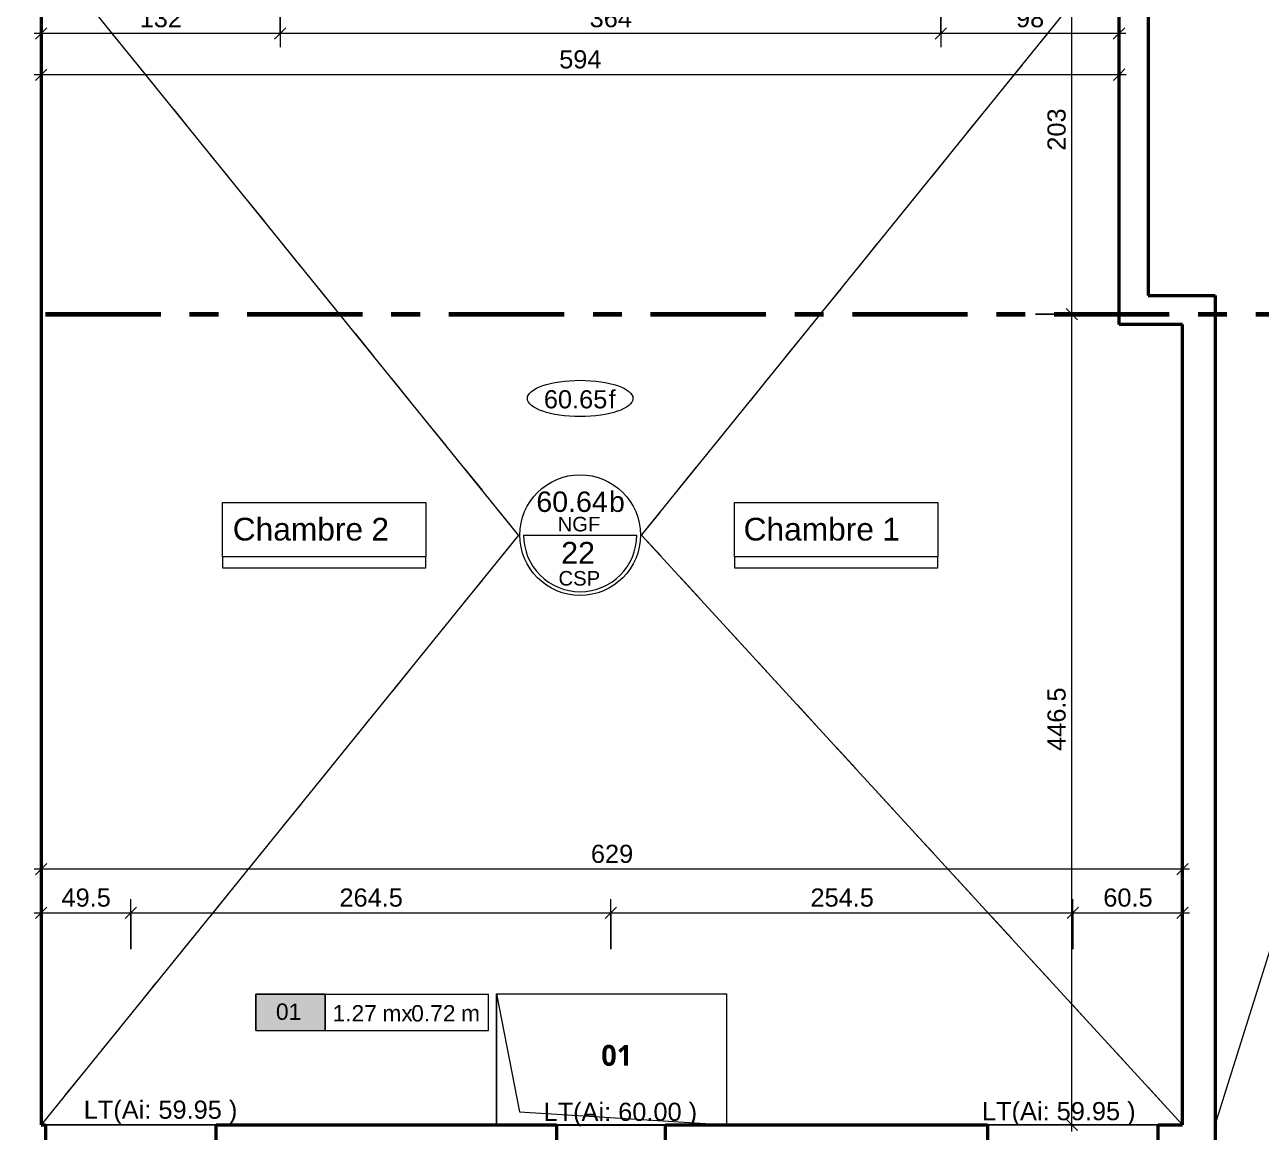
# Model space of a CAD drawing. Header units: metres. Extents: x 399 to 3028, y -427 to 863.
# Drawn here: x 452.44 to 459.25, y -417.14 to -411.04 of the extents above; entities that cross this region are included whole.
import ezdxf

# ---------------------------------------------------------------- set-up
doc = ezdxf.new("R2010")
doc.units = ezdxf.units.M
doc.linetypes.add('Ligne de quadrillage', pattern=[1.11125, 0.635, -0.15875, 0.15875, -0.15875])
doc.linetypes.add('Tiret', pattern=[0.3175, 0.15875, -0.15875])
for name, color, linetype, lineweight in [('02-Gaines numerotées_Stylo_No__83', 7, 'Continuous', 18), ('A-ANNO-DIMS', 211, 'Continuous', 9), ('A-ANNO-DIMS-50', 211, 'Continuous', 9), ('A-DETL', 90, 'Continuous', 18), ('A-DETL-GENF', 92, 'Continuous', 18), ('A-FLOR', 192, 'Continuous', 18), ('A-GENM', 13, 'Continuous', 18), ('A-GENM-IDEN', 13, 'Continuous', 18), ('A-WALL', 113, 'Continuous', 18), ('G-ANNO-DIMS', 111, 'Continuous', 9), ('G-ANNO-TEXT', 231, 'Continuous', 9), ('R_1 - Openings_dwg', 8, 'Continuous', 18), ('S-FLOR-SYMB', 171, 'Continuous', 9), ('S-GRID', 1, 'Continuous', 9)]:
    doc.layers.add(name, color=color, linetype=linetype, lineweight=lineweight)
doc.styles.add('Arial', font='arial.ttf', dxfattribs={"height": 0.1})
doc.styles.add('Arial_10', font='arial.ttf', dxfattribs={"height": 0.12})
doc.styles.add('Arial_11', font='arial.ttf', dxfattribs={"height": 0.125})
doc.styles.add('Arial_6', font='arial.ttf', dxfattribs={"height": 0.09})
doc.styles.add('Arial_8', font='arial.ttf', dxfattribs={"height": 0.0016})
doc.styles.add('Arial_9', font='arial.ttf', dxfattribs={"height": 0.1125})
doc.styles.add('Malgun Gothic Semilight_B', font='', dxfattribs={"height": 0.115})
doc.styles.get('Malgun Gothic Semilight_B').set_extended_font_data('Malgun Gothic Semilight', bold=True)
doc.dimstyles.new('AES-_COTATION_1_50', dxfattribs={"dimscale": 0.3048, "dimtxt": 0.102026, "dimasz": 0.205052, "dimexe": 0.246063, "dimexo": 0.0625, "dimgap": 0.016404, "dimtad": 1, "dimdec": 1, "dimlfac": 100, "dimrnd": 0.5, "dimdsep": 46, "dimtxsty": 'Arial', "dimblk1": 'OBLIQUE', "dimblk2": 'OBLIQUE', "dimsah": 1, "dimcen": 0.09, "dimdle": 0.123031, "dimazin": 0, "dimtfac": 1, "dimtdec": 4, "dimtix": 1, "dimtmove": 0, "dimatfit": 3, "dimfxl": 0.656168, "dimfxlon": 1, "dimtvp": 1, "dimtolj": 1, "dimtzin": 0, "dimarcsym": 2})
doc.dimstyles.new('AES-_COTATION_1_50_2', dxfattribs={"dimscale": 0.3048, "dimtxt": 0.102026, "dimasz": 0.205052, "dimexe": 0.246063, "dimexo": 0.0625, "dimgap": 0.016404, "dimtad": 1, "dimdec": 1, "dimlfac": 100, "dimrnd": 0.5, "dimdsep": 46, "dimtxsty": 'Arial', "dimblk1": 'OBLIQUE', "dimblk2": 'OBLIQUE', "dimsah": 1, "dimcen": 0.09, "dimdle": 0.123031, "dimazin": 0, "dimtfac": 1, "dimtdec": 4, "dimtix": 1, "dimtmove": 0, "dimatfit": 3, "dimfxl": 0.656168, "dimfxlon": 1, "dimtvp": 1, "dimtolj": 1, "dimtzin": 0, "dimarcsym": 2})

# ---------------------------------------------------------------- blocks, each defined once
blk = doc.blocks.new('VAU_Réservation_Rectangulaire1 - VAU_Réservation_Rectangulaire-1313014-AES_EXE_BET_TZ_R_1_COF_0100-Plan coffrage PH R_1 Diffusion')
at = {"layer": 'A-DETL-GENF'}
for p, q in [((-0.6339, 0.3613), (-0.6339, -0.3613)), ((-0.6339, 0.3613), (-0.3041, 0.3613)), ((-0.3041, 0.3613), (-0.6339, 0.3613)), ((-0.6339, 0.3613), (-0.6339, -0.3613)), ((-0.5071, 0.2891), (0.6339, 0.3613)), ((-0.3041, 0.3613), (0.6339, 0.3613)), ((0.6339, 0.3613), (-0.3041, 0.3613)), ((0.6339, 0.3613), (0.6339, -0.3613)), ((-0.6339, -0.3613), (-0.5071, 0.2891)), ((-0.6339, -0.3613), (0.6339, -0.3613))]:
    blk.add_line(p, q, dxfattribs=at)
blk = doc.blocks.new('R_1 - Openings_dwg-817627-AES_EXE_BET_TZ_R_1_COF_0100-Plan coffrage PH R_1 Diffusion')
at = {"layer": '02-Gaines numerotées_Stylo_No__83', "flags": 128}
blk.add_lwpolyline([(748.1443, -283.0187), (746.9026, -283.2773), (747.0499, -283.9843), (748.2915, -283.7257)], close=True, dxfattribs=at)
at = {"layer": 'A-DETL', "linetype": 'Tiret', "flags": 128}
blk.add_lwpolyline([(748.1443, -283.0187), (746.9026, -283.2773), (747.0499, -283.9843), (748.2915, -283.7257)], close=True, dxfattribs=at)
at = {"layer": '02-Gaines numerotées_Stylo_No__83', "insert": (747.5245, -283.4341), "char_height": 0.115, "width": 0.178285, "attachment_point": 1, "rotation": 11.76477, "line_spacing_factor": 1.113779, "style": 'Malgun Gothic Semilight_B'}
blk.add_mtext('01', dxfattribs=at)
at = {"layer": 'A-DETL', "color": 7, "linetype": 'Tiret', "insert": (747.5245, -283.4341), "char_height": 0.115, "width": 0.178285, "attachment_point": 1, "rotation": 11.76477, "line_spacing_factor": 1.113779, "style": 'Malgun Gothic Semilight_B'}
blk.add_mtext('01', dxfattribs=at)
blk = doc.blocks.new('AES-Etiquette Dalle CSP brut vide - Dalle bidirectionnelle-1819951-AES_EXE_BET_TZ_R_1_COF_0100-Plan coffrage PH R_1 Diffusion')
at = {"layer": 'S-FLOR-SYMB'}
blk.add_line((-0.00624, 0), (0.00624, 0), dxfattribs=at)
blk.add_circle((0, 0), 0.00665, dxfattribs=at)
blk.add_arc((0, 0), 0.00624, 180, 360, dxfattribs=at)
at = {"layer": 'S-FLOR-SYMB', "char_height": 0.0016, "attachment_point": 1, "style": 'Arial_8'}
for s, insert, width in [('NGF', (-0.00249, 0.00201), 0.0058523), ('CSP', (-0.00239, -0.00396), 0.005692)]:
    blk.add_mtext(s, dxfattribs=dict(at, insert=insert, width=width))
blk = doc.blocks.new('DIMBLOCK251-AES_EXE_BET_TZ_R_1_COF_0100-Plan coffrage PH R_1 Diffusion')
at = {"layer": 'A-ANNO-DIMS-50', "transparency": 16777216}
for p, q in [((457.4847, -410.8841), (457.4847, -411.1591)), ((457.4847, -411.0841), (457.4847, -410.8841)), ((458.4658, -410.8841), (458.4658, -411.1591)), ((458.4658, -411.0841), (458.4658, -410.8841)), ((457.4847, -411.0841), (457.516, -411.0528)), ((458.4658, -411.0841), (458.4971, -411.0528)), ((457.4847, -411.0841), (457.4535, -411.1153)), ((458.5033, -411.0841), (457.4847, -411.0841)), ((458.4658, -411.0841), (458.4346, -411.1153))]:
    blk.add_line(p, q, dxfattribs=at)
at = {"layer": 'A-ANNO-DIMS-50', "color": 0, "transparency": 16777216, "insert": (457.8984, -410.9493), "char_height": 0.1, "width": 0.184588, "attachment_point": 1, "line_spacing_factor": 0.941778, "style": 'Arial'}
blk.add_mtext('98', dxfattribs=at)
blk = doc.blocks.new('_Oblique')
at = {"color": 0, "linetype": 'ByBlock', "lineweight": -2}
blk.add_line((-0.5, -0.5), (0.5, 0.5), dxfattribs=at)
blk = doc.blocks.new('DIMBLOCK252-AES_EXE_BET_TZ_R_1_COF_0100-Plan coffrage PH R_1 Diffusion')
at = {"layer": 'A-ANNO-DIMS-50', "transparency": 16777216}
for p, q in [((453.8447, -410.8841), (453.8447, -411.1591)), ((453.8447, -411.0841), (453.8447, -410.8841)), ((457.4847, -410.8841), (457.4847, -411.1591)), ((457.4847, -411.0841), (457.4847, -410.8841)), ((453.8447, -411.0841), (453.876, -411.0528)), ((457.4847, -411.0841), (457.516, -411.0528)), ((453.8447, -411.0841), (453.8135, -411.1153)), ((457.4847, -411.0841), (453.8447, -411.0841)), ((457.4847, -411.0841), (457.4535, -411.1153))]:
    blk.add_line(p, q, dxfattribs=at)
at = {"layer": 'A-ANNO-DIMS-50', "color": 0, "transparency": 16777216, "insert": (455.5493, -410.9493), "char_height": 0.1, "width": 0.276883, "attachment_point": 1, "line_spacing_factor": 0.941778, "style": 'Arial'}
blk.add_mtext('364', dxfattribs=at)
blk = doc.blocks.new('DIMBLOCK253-AES_EXE_BET_TZ_R_1_COF_0100-Plan coffrage PH R_1 Diffusion')
at = {"layer": 'A-ANNO-DIMS-50', "transparency": 16777216}
for p, q in [((452.5268, -410.8841), (452.5268, -411.1591)), ((452.5268, -411.0841), (452.5268, -410.8841)), ((453.8447, -410.8841), (453.8447, -411.1591)), ((453.8447, -411.0841), (453.8447, -410.8841)), ((452.5268, -411.0841), (452.5581, -411.0528)), ((453.8447, -411.0841), (453.876, -411.0528)), ((453.8447, -411.0841), (452.4893, -411.0841)), ((452.5268, -411.0841), (452.4956, -411.1153)), ((453.8447, -411.0841), (453.8135, -411.1153))]:
    blk.add_line(p, q, dxfattribs=at)
at = {"layer": 'A-ANNO-DIMS-50', "color": 0, "transparency": 16777216, "insert": (453.0704, -410.9493), "char_height": 0.1, "width": 0.276883, "attachment_point": 1, "line_spacing_factor": 0.941778, "style": 'Arial'}
blk.add_mtext('132', dxfattribs=at)
blk = doc.blocks.new('DIMBLOCK256-AES_EXE_BET_TZ_R_1_COF_0100-Plan coffrage PH R_1 Diffusion')
at = {"layer": 'A-ANNO-DIMS-50', "transparency": 16777216}
for p, q in [((452.5269, -411.5112), (452.5269, -411.2362)), ((458.4672, -411.5106), (458.4671, -411.2356)), ((458.5047, -411.3106), (452.4894, -411.3112)), ((452.5269, -411.3112), (452.4956, -411.3425)), ((452.5269, -411.3112), (452.5581, -411.2799)), ((452.5269, -411.3112), (452.5269, -411.5112)), ((458.4672, -411.3106), (458.4359, -411.3419)), ((458.4672, -411.3106), (458.4984, -411.2793)), ((458.4672, -411.3106), (458.4672, -411.5106))]:
    blk.add_line(p, q, dxfattribs=at)
at = {"layer": 'A-ANNO-DIMS-50', "color": 0, "transparency": 16777216, "insert": (455.3816, -411.1761), "char_height": 0.1, "width": 0.276883, "attachment_point": 1, "rotation": 0.00576, "line_spacing_factor": 0.941778, "style": 'Arial'}
blk.add_mtext('594', dxfattribs=at)
blk = doc.blocks.new('DIMBLOCK272-AES_EXE_BET_TZ_R_1_COF_0100-Plan coffrage PH R_1 Diffusion')
at = {"layer": 'A-ANNO-DIMS-50', "transparency": 16777216}
for p, q in [((452.5275, -416.1286), (452.5275, -415.8536)), ((452.5275, -415.9286), (452.5587, -415.8973)), ((453.0222, -416.1286), (453.0222, -415.8536)), ((453.0222, -415.9286), (453.0534, -415.8973)), ((452.49, -415.9286), (453.0222, -415.9286)), ((452.5275, -415.9286), (452.4962, -415.9598)), ((452.5275, -415.9286), (452.5275, -416.1286)), ((453.0222, -415.9286), (452.9909, -415.9598)), ((453.0222, -415.9286), (453.0222, -416.1286))]:
    blk.add_line(p, q, dxfattribs=at)
at = {"layer": 'A-ANNO-DIMS-50', "color": 0, "transparency": 16777216, "insert": (452.6398, -415.7938), "char_height": 0.1, "width": 0.323972, "attachment_point": 1, "line_spacing_factor": 0.941778, "style": 'Arial'}
blk.add_mtext('49.5', dxfattribs=at)
blk = doc.blocks.new('DIMBLOCK273-AES_EXE_BET_TZ_R_1_COF_0100-Plan coffrage PH R_1 Diffusion')
at = {"layer": 'A-ANNO-DIMS-50', "transparency": 16777216}
for p, q in [((453.0222, -416.1286), (453.0222, -415.8536)), ((453.0222, -415.9286), (453.0534, -415.8973)), ((455.6667, -416.1286), (455.6667, -415.8536)), ((455.6667, -415.9286), (455.698, -415.8973)), ((453.0222, -415.9286), (452.9909, -415.9598)), ((453.0222, -415.9286), (455.6667, -415.9286)), ((453.0222, -415.9286), (453.0222, -416.1286)), ((455.6667, -415.9286), (455.6355, -415.9598)), ((455.6667, -415.9286), (455.6667, -416.1286))]:
    blk.add_line(p, q, dxfattribs=at)
at = {"layer": 'A-ANNO-DIMS-50', "color": 0, "transparency": 16777216, "insert": (454.171, -415.7938), "char_height": 0.1, "width": 0.416266, "attachment_point": 1, "line_spacing_factor": 0.941778, "style": 'Arial'}
blk.add_mtext('264.5', dxfattribs=at)
blk = doc.blocks.new('DIMBLOCK274-AES_EXE_BET_TZ_R_1_COF_0100-Plan coffrage PH R_1 Diffusion')
at = {"layer": 'A-ANNO-DIMS-50', "transparency": 16777216}
for p, q in [((455.6667, -416.1286), (455.6667, -415.8536)), ((455.6667, -415.9286), (455.698, -415.8973)), ((458.2121, -416.1286), (458.2121, -415.8536)), ((458.2121, -415.9286), (458.2433, -415.8973)), ((455.6667, -415.9286), (455.6355, -415.9598)), ((455.6667, -415.9286), (458.2121, -415.9286)), ((455.6667, -415.9286), (455.6667, -416.1286)), ((458.2121, -415.9286), (458.1808, -415.9598)), ((458.2121, -415.9286), (458.2121, -416.1286))]:
    blk.add_line(p, q, dxfattribs=at)
at = {"layer": 'A-ANNO-DIMS-50', "color": 0, "transparency": 16777216, "insert": (456.766, -415.7938), "char_height": 0.1, "width": 0.416266, "attachment_point": 1, "line_spacing_factor": 0.941778, "style": 'Arial'}
blk.add_mtext('254.5', dxfattribs=at)
blk = doc.blocks.new('DIMBLOCK275-AES_EXE_BET_TZ_R_1_COF_0100-Plan coffrage PH R_1 Diffusion')
at = {"layer": 'A-ANNO-DIMS-50', "transparency": 16777216}
for p, q in [((458.2121, -416.1286), (458.2121, -415.8536)), ((458.2121, -415.9286), (458.2433, -415.8973)), ((458.8164, -416.1286), (458.8164, -415.8536)), ((458.8164, -415.9286), (458.8477, -415.8973)), ((458.2121, -415.9286), (458.1808, -415.9598)), ((458.2121, -415.9286), (458.8539, -415.9286)), ((458.2121, -415.9286), (458.2121, -416.1286)), ((458.8164, -415.9286), (458.7852, -415.9598)), ((458.8164, -415.9286), (458.8164, -416.1286))]:
    blk.add_line(p, q, dxfattribs=at)
at = {"layer": 'A-ANNO-DIMS-50', "color": 0, "transparency": 16777216, "insert": (458.3793, -415.7938), "char_height": 0.1, "width": 0.323972, "attachment_point": 1, "line_spacing_factor": 0.941778, "style": 'Arial'}
blk.add_mtext('60.5', dxfattribs=at)
blk = doc.blocks.new('DIMBLOCK276-AES_EXE_BET_TZ_R_1_COF_0100-Plan coffrage PH R_1 Diffusion')
at = {"layer": 'A-ANNO-DIMS-50', "transparency": 16777216}
for p, q in [((458.0065, -412.6293), (458.2815, -412.6293)), ((458.2065, -412.6293), (458.0065, -412.6293)), ((458.2065, -412.6293), (458.1752, -412.598)), ((458.2065, -417.1334), (458.2065, -412.6293)), ((458.2065, -412.6293), (458.2377, -412.6605)), ((458.4065, -417.0959), (458.1315, -417.0959)), ((458.2065, -417.0959), (458.1752, -417.0647)), ((458.2065, -417.0959), (458.2377, -417.1272)), ((458.2065, -417.0959), (458.4065, -417.0959))]:
    blk.add_line(p, q, dxfattribs=at)
at = {"layer": 'A-ANNO-DIMS-50', "color": 0, "transparency": 16777216, "insert": (458.0717, -415.036), "char_height": 0.1, "width": 0.416266, "attachment_point": 1, "rotation": 90, "line_spacing_factor": 0.941778, "style": 'Arial'}
blk.add_mtext('446.5', dxfattribs=at)
blk = doc.blocks.new('DIMBLOCK277-AES_EXE_BET_TZ_R_1_COF_0100-Plan coffrage PH R_1 Diffusion')
at = {"layer": 'A-ANNO-DIMS-50', "transparency": 16777216}
for p, q in [((458.2065, -410.5988), (458.1752, -410.5675)), ((458.2065, -412.6293), (458.2065, -410.5613)), ((458.0065, -410.5988), (458.2815, -410.5988)), ((458.2065, -410.5988), (458.0065, -410.5988)), ((458.2065, -410.5988), (458.2377, -410.63)), ((458.0065, -412.6293), (458.2815, -412.6293)), ((458.2065, -412.6293), (458.0065, -412.6293)), ((458.2065, -412.6293), (458.1752, -412.598)), ((458.2065, -412.6293), (458.2377, -412.6605))]:
    blk.add_line(p, q, dxfattribs=at)
at = {"layer": 'A-ANNO-DIMS-50', "color": 0, "transparency": 16777216, "insert": (458.0717, -411.7294), "char_height": 0.1, "width": 0.276883, "attachment_point": 1, "rotation": 90, "line_spacing_factor": 0.941778, "style": 'Arial'}
blk.add_mtext('203', dxfattribs=at)
blk = doc.blocks.new('ETQ_SOL_Rectangulaire - RSV_Rect_HZ-1265007-AES_EXE_BET_TZ_R_1_COF_0100-Plan coffrage PH R_1 Diffusion')
at = {"layer": 'A-GENM-IDEN', "lineweight": 9}
blk.add_hatch(color=256, dxfattribs=at).paths.add_polyline_path([(0, -0.002), (-0.00765, -0.002), (-0.00765, 0.002), (0, 0.002)])
at = {"layer": 'A-GENM-IDEN'}
for p, q in [((-0.00765, -0.002), (-0.00765, 0.002)), ((-0.00765, 0.002), (0.01798, 0.002)), ((0, 0.002), (-0.00765, 0.002)), ((-0.00765, 0.002), (-0.00765, -0.002)), ((0, 0.002), (0, -0.002)), ((0, -0.002), (0, 0.002)), ((0.01798, -0.002), (0.01798, 0.002)), ((-0.00765, -0.002), (0.01798, -0.002)), ((-0.00765, -0.002), (0, -0.002))]:
    blk.add_line(p, q, dxfattribs=at)
blk = doc.blocks.new('DIMBLOCK656-AES_EXE_BET_TZ_R_1_COF_0100-Plan coffrage PH R_1 Diffusion')
at = {"layer": 'A-ANNO-DIMS-50', "transparency": 16777216}
for p, q in [((452.5273, -415.888), (452.5273, -415.613)), ((458.8163, -415.8874), (458.8163, -415.6124)), ((458.8538, -415.6874), (452.4898, -415.688)), ((452.5273, -415.688), (452.4961, -415.7193)), ((452.5273, -415.688), (452.5586, -415.6568)), ((452.5273, -415.688), (452.5273, -415.888)), ((458.8163, -415.6874), (458.785, -415.7186)), ((458.8163, -415.6874), (458.8475, -415.6561)), ((458.8163, -415.6874), (458.8163, -415.8874))]:
    blk.add_line(p, q, dxfattribs=at)
at = {"layer": 'A-ANNO-DIMS-50', "color": 0, "transparency": 16777216, "insert": (455.5564, -415.5529), "char_height": 0.1, "width": 0.276883, "attachment_point": 1, "rotation": 0.00576, "line_spacing_factor": 0.941778, "style": 'Arial'}
blk.add_mtext('629', dxfattribs=at)

msp = doc.modelspace()

# ---------------------------------------------------------------- linework, layer by layer
at = {"layer": 'A-DETL', "color": 51}
for p, q in [((455.1583, -413.847), (452.5268, -410.5988)), ((455.8355, -413.847), (458.4658, -410.5988)), ((455.1583, -413.847), (452.5275, -417.0959)), ((455.8355, -413.847), (458.8164, -417.0959)), ((458.9964, -417.0962), (459.9071, -414.1866))]:
    msp.add_line(p, q, dxfattribs=at)
at = {"layer": 'A-DETL', "linetype": 'Tiret'}
for p, q in [((455.1583, -413.847), (452.5268, -410.5988)), ((455.8355, -413.847), (458.4658, -410.5988)), ((455.1583, -413.847), (452.5275, -417.0959)), ((455.8355, -413.847), (458.8164, -417.0959))]:
    msp.add_line(p, q, dxfattribs=at)
at = {"layer": 'A-DETL'}
for p, q in [((453.5272, -413.6675), (454.6472, -413.6675)), ((453.5272, -413.9675), (453.5272, -413.6675)), ((454.6472, -413.6675), (454.6472, -413.9675)), ((456.3473, -413.6675), (457.4673, -413.6675)), ((456.3473, -413.9675), (456.3473, -413.6675)), ((457.4673, -413.6675), (457.4673, -413.9675)), ((454.6472, -413.9675), (453.5272, -413.9675)), ((453.5272, -413.9675), (453.5272, -414.0275)), ((454.6472, -413.9675), (453.5272, -413.9675)), ((454.6472, -414.0275), (454.6472, -413.9675)), ((457.4673, -413.9675), (456.3473, -413.9675)), ((456.3473, -413.9675), (456.3473, -414.0275)), ((457.4673, -413.9675), (456.3473, -413.9675)), ((457.4673, -414.0275), (457.4673, -413.9675)), ((453.5272, -414.0275), (454.6472, -414.0275)), ((456.3473, -414.0275), (457.4673, -414.0275))]:
    msp.add_line(p, q, dxfattribs=at)
at = {"layer": 'A-DETL', "color": 51}
msp.add_ellipse((455.4971, -413.0943), major_axis=(-0.2909, 0), ratio=0.343791, dxfattribs=at)
at = {"layer": 'A-DETL-GENF', "linetype": 'Tiret'}
for p, q in [((454.6472, -413.9675), (453.5272, -413.9675)), ((453.5272, -413.9675), (453.5272, -414.0275)), ((454.6472, -414.0275), (454.6472, -413.9675)), ((457.4673, -413.9675), (456.3473, -413.9675)), ((456.3473, -413.9675), (456.3473, -414.0275)), ((457.4673, -414.0275), (457.4673, -413.9675)), ((453.5272, -414.0275), (454.6472, -414.0275)), ((456.3473, -414.0275), (457.4673, -414.0275))]:
    msp.add_line(p, q, dxfattribs=at)
at = {"layer": 'A-FLOR', "color": 31, "lineweight": 25}
for p, q in [((452.5275, -417.0962), (452.5268, -410.5988)), ((458.4671, -410.5988), (458.4673, -412.6871)), ((458.6273, -412.5271), (458.6271, -410.5988)), ((458.6273, -412.5278), (458.6273, -412.5271)), ((458.816, -412.5278), (458.6273, -412.5278)), ((458.996, -412.8278), (458.996, -412.5278)), ((458.4673, -412.6871), (458.816, -412.6871)), ((458.816, -412.6871), (458.8164, -417.0962)), ((458.9964, -416.9762), (458.996, -412.8278)), ((458.9964, -417.2762), (458.9964, -416.9762)), ((458.8164, -417.0962), (452.5275, -417.0962))]:
    msp.add_line(p, q, dxfattribs=at)
at = {"layer": 'A-WALL', "color": 2, "lineweight": 50}
for p, q in [((452.5268, -410.5988), (452.5275, -417.0962)), ((458.4673, -412.5271), (458.4671, -410.5988)), ((458.6271, -410.5988), (458.6273, -412.5271)), ((458.4673, -412.6871), (458.4673, -412.5271)), ((458.6273, -412.5271), (458.816, -412.5271)), ((458.816, -412.5271), (458.996, -412.5271)), ((458.996, -412.5271), (458.9964, -417.2762)), ((458.816, -412.6871), (458.4673, -412.6871)), ((458.8164, -417.0962), (458.816, -412.6871)), ((452.5275, -417.0962), (452.5522, -417.0962)), ((452.5522, -417.0962), (452.5522, -417.2762)), ((453.4922, -417.0962), (455.3667, -417.0962)), ((453.4922, -417.2762), (453.4922, -417.0962)), ((455.3667, -417.0962), (455.3667, -417.2762)), ((455.9667, -417.0962), (457.7421, -417.0962)), ((455.9667, -417.2762), (455.9667, -417.0962)), ((457.7421, -417.0962), (457.7421, -417.2762)), ((458.6821, -417.0962), (458.8164, -417.0962)), ((458.6821, -417.2762), (458.6821, -417.0962))]:
    msp.add_line(p, q, dxfattribs=at)
at = {"layer": 'A-WALL', "color": 3, "lineweight": 25}
for p, q in [((458.816, -412.5278), (458.816, -412.5271)), ((453.4922, -417.0962), (452.5522, -417.0962)), ((455.9667, -417.0962), (455.3667, -417.0962)), ((458.6821, -417.0962), (457.7421, -417.0962))]:
    msp.add_line(p, q, dxfattribs=at)
at = {"layer": 'S-GRID', "linetype": 'Ligne de quadrillage', "lineweight": 100}
msp.add_line((402.5455, -412.6293), (470.4955, -412.6293), dxfattribs=at)

# ---------------------------------------------------------------- block references
at = {"layer": 'A-GENM', "extrusion": (0, 0, -1), "rotation": 179.9942362322233}
msp.add_blockref('VAU_Réservation_Rectangulaire1 - VAU_Réservation_Rectangulaire-1313014-AES_EXE_BET_TZ_R_1_COF_0100-Plan coffrage PH R_1 Diffusion', (-455.6708, -416.7349), dxfattribs=at)
at = {"layer": 'A-GENM-IDEN', "xscale": 49.99999999999996, "yscale": 49.99999999999996, "zscale": 49.99999999999996}
msp.add_blockref('ETQ_SOL_Rectangulaire - RSV_Rect_HZ-1265007-AES_EXE_BET_TZ_R_1_COF_0100-Plan coffrage PH R_1 Diffusion', (454.0923, -416.4754), dxfattribs=at)
at = {"layer": 'R_1 - Openings_dwg', "color": 92, "linetype": 'Tiret', "rotation": 348.2360846844102}
msp.add_blockref('R_1 - Openings_dwg-817627-AES_EXE_BET_TZ_R_1_COF_0100-Plan coffrage PH R_1 Diffusion', (-218.4239, 13.2301), dxfattribs=at)
at = {"layer": 'S-FLOR-SYMB', "xscale": 49.99999999999996, "yscale": 49.99999999999996, "zscale": 49.99999999999996}
msp.add_blockref('AES-Etiquette Dalle CSP brut vide - Dalle bidirectionnelle-1819951-AES_EXE_BET_TZ_R_1_COF_0100-Plan coffrage PH R_1 Diffusion', (455.4972, -413.847), dxfattribs=at)

# ---------------------------------------------------------------- texts
at = {"layer": 'A-GENM-IDEN', "lineweight": 9, "char_height": 0.09, "attachment_point": 1, "style": 'Arial_6'}
for s, insert, width in [('01', (453.821, -416.4275), 0.168354), ('1.27 ', (454.1328, -416.4365), 0.3327), ('0.72 ', (454.5661, -416.4365), 0.3327), ('mx', (454.4073, -416.4365), 0.192405), ('\\fArial|b0|i0|c178|p34|;m', (454.8406, -416.4365), 0.124262)]:
    msp.add_mtext(s, dxfattribs=dict(at, insert=insert, width=width))
at = {"layer": 'G-ANNO-DIMS', "char_height": 0.1, "width": 1.011239, "attachment_point": 1, "line_spacing_factor": 0.941778, "style": 'Arial'}
for s, insert in [('LT(Ai: 59.95 )', (452.7623, -416.9624)), ('LT(Ai: 60.00 )', (455.2954, -416.9741)), ('LT(Ai: 59.95 )', (457.7111, -416.9705))]:
    msp.add_mtext(s, dxfattribs=dict(at, insert=insert))
at = {"layer": 'G-ANNO-TEXT', "color": 41, "char_height": 0.1, "attachment_point": 1, "style": 'Arial'}
for s, insert, width in [('\\fArial|b0|i0|c178|p34|;f', (455.6544, -413.0488), 0.05211), ('60.65', (455.2972, -413.0488), 0.432911)]:
    msp.add_mtext(s, dxfattribs=dict(at, insert=insert, width=width))
at = {"layer": 'G-ANNO-TEXT', "color": 7, "char_height": 0.125, "attachment_point": 1, "style": 'Arial_11'}
for s, insert, width in [('Chambre ', (453.5831, -413.7519), 0.925949), ('\\fArial|b0|i0|c178|p34|;2', (454.3471, -413.7519), 0.116245), ('Chambre ', (456.3976, -413.7519), 0.925949), ('\\fArial|b0|i0|c178|p34|;1', (457.1616, -413.7519), 0.116245)]:
    msp.add_mtext(s, dxfattribs=dict(at, insert=insert, width=width))
at = {"layer": 'S-FLOR-SYMB', "attachment_point": 1}
for s, insert, char_height, width, style in [('60.64', (455.2558, -413.6069), 0.1125, 0.485021, 'Arial_9'), ('\\fArial|b0|i0|c178|p34|;b', (455.656, -413.6069), 0.1125, 0.108228, 'Arial_9'), ('22', (455.3924, -413.8846), 0.12, 0.224472, 'Arial_10')]:
    msp.add_mtext(s, dxfattribs=dict(at, insert=insert, char_height=char_height, width=width, style=style))

# ---------------------------------------------------------------- dimensions: what is measured, and where the dimension line sits
at = {"layer": 'A-ANNO-DIMS'}
for base, p1, p2, angle, dimstyle, override, picture, middle in [((458.20649, -410.5988), (458.00649, -412.62926), (458.00649, -410.5988), 90, 'AES-_COTATION_1_50_2', {"dimpost": '<>', "dimfxl": 2.030459}, 'DIMBLOCK277-AES_EXE_BET_TZ_R_1_COF_0100-Plan coffrage PH R_1 Diffusion', (458.1504, -411.61403)), ((457.4847, -411.0841), (458.4658, -410.8841), (457.4847, -410.8841), 0, 'AES-_COTATION_1_50', {"dimpost": '<>', "dimfxl": 0.981128}, 'DIMBLOCK251-AES_EXE_BET_TZ_R_1_COF_0100-Plan coffrage PH R_1 Diffusion', (457.9753, -411.028)), ((452.5269, -411.3112), (458.4672, -411.5106), (452.5269, -411.5112), 0.00576, 'AES-_COTATION_1_50', {"dimpost": '<>', "dimfxl": 5.940273}, 'DIMBLOCK256-AES_EXE_BET_TZ_R_1_COF_0100-Plan coffrage PH R_1 Diffusion', (455.497, -411.2548)), ((458.2065, -412.6293), (458.4065, -417.0959), (458.0065, -412.6293), 90, 'AES-_COTATION_1_50_2', {"dimpost": '<>', "dimfxl": 4.484561}, 'DIMBLOCK276-AES_EXE_BET_TZ_R_1_COF_0100-Plan coffrage PH R_1 Diffusion', (458.1504, -414.8626)), ((452.5273, -415.688), (458.8163, -415.8874), (452.5273, -415.888), 0.00576, 'AES-_COTATION_1_50_2', {"dimpost": '<>', "dimfxl": 6.288956}, 'DIMBLOCK656-AES_EXE_BET_TZ_R_1_COF_0100-Plan coffrage PH R_1 Diffusion', (455.6718, -415.6316)), ((455.66672, -415.92859), (453.0222, -416.12859), (455.66672, -416.12859), 0, 'AES-_COTATION_1_50', {"dimpost": '<>', "dimfxl": 2.644522}, 'DIMBLOCK273-AES_EXE_BET_TZ_R_1_COF_0100-Plan coffrage PH R_1 Diffusion', (454.34446, -415.87254)), ((458.8164, -415.9286), (458.2121, -416.1286), (458.8164, -416.1286), 0, 'AES-_COTATION_1_50_2', {"dimpost": '<>', "dimfxl": 0.604332}, 'DIMBLOCK275-AES_EXE_BET_TZ_R_1_COF_0100-Plan coffrage PH R_1 Diffusion', (458.5143, -415.8725))]:
    dim = msp.add_linear_dim(base=base, p1=p1, p2=p2, angle=angle, dimstyle=dimstyle, override=override, dxfattribs=at)
    dim.commit()
    dim.dimension.update_dxf_attribs({"geometry": picture, "text_midpoint": middle})
for base, p1, p2, override, picture, middle in [((452.5268, -411.0841), (453.8447, -410.8841), (452.5268, -410.8841), {"dimpost": '<>', "dimfxl": 1.317892}, 'DIMBLOCK253-AES_EXE_BET_TZ_R_1_COF_0100-Plan coffrage PH R_1 Diffusion', (453.1858, -411.028)), ((453.8447, -411.0841), (457.4847, -410.8841), (453.8447, -410.8841), {"dimpost": '<>', "dimfxl": 3.64}, 'DIMBLOCK252-AES_EXE_BET_TZ_R_1_COF_0100-Plan coffrage PH R_1 Diffusion', (455.6647, -411.028)), ((453.0222, -415.9286), (452.5275, -416.1286), (453.0222, -416.1286), {"dimpost": '<>', "dimfxl": 0.494734}, 'DIMBLOCK272-AES_EXE_BET_TZ_R_1_COF_0100-Plan coffrage PH R_1 Diffusion', (452.7748, -415.8725)), ((458.2121, -415.9286), (455.6667, -416.1286), (458.2121, -416.1286), {"dimpost": '<>', "dimfxl": 2.545369}, 'DIMBLOCK274-AES_EXE_BET_TZ_R_1_COF_0100-Plan coffrage PH R_1 Diffusion', (456.9394, -415.8725))]:
    dim = msp.add_linear_dim(base=base, p1=p1, p2=p2, dimstyle='AES-_COTATION_1_50', override=override, dxfattribs=at)
    dim.commit()
    dim.dimension.update_dxf_attribs({"geometry": picture, "text_midpoint": middle})

doc.saveas('drawing.dxf')
